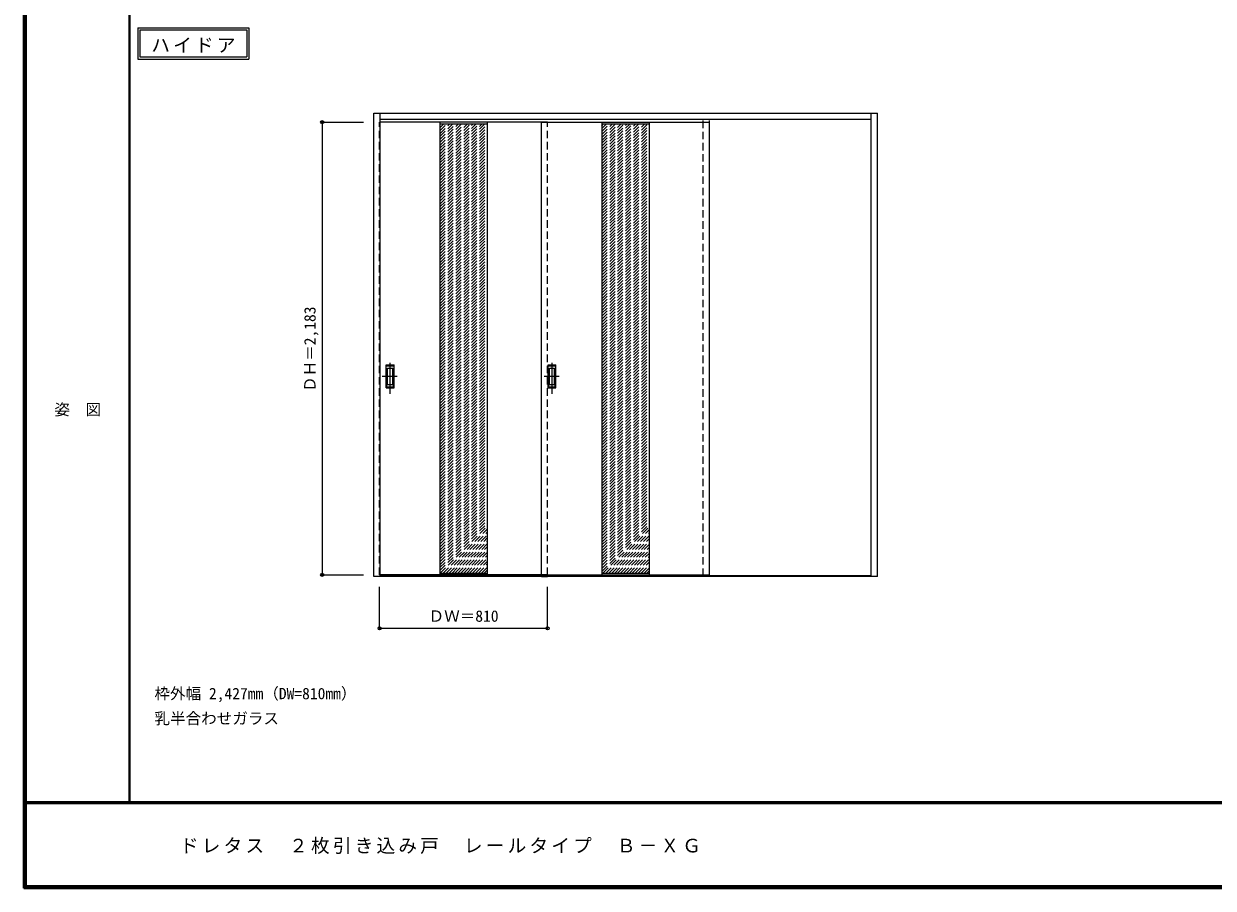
# Model space of a CAD drawing. Units: millimetres, scale not verified. Extents: x -6000 to 5700, y -4307 to 4175.
# Drawn here: x -6000 to -267, y -4205 to -36 of the extents above; entities that cross this region are included whole.
import ezdxf
from ezdxf.enums import TextEntityAlignment as Align

# ---------------------------------------------------------------- set-up
doc = ezdxf.new("R2010")
doc.units = ezdxf.units.MM
doc.header["$LTSCALE"] = 30
doc.header["$PDMODE"] = 32
doc.header["$PDSIZE"] = 15
doc.linetypes.add('CHAIN1', pattern=[8, 5, -1, 1, -1])
doc.linetypes.add('DASHED1', pattern=[1.8, 1.2, -0.6])
for name, color, linetype, lineweight in [('0-2_扉', 3, 'Continuous', 25), ('0-4_枠', 3, 'Continuous', 25), ('0-6_引手', 7, 'Continuous', 18), ('0-A_文字', 7, 'Continuous', 18), ('0-B_寸法', 4, 'Continuous', 9), ('0-C_ハッチ', 4, 'DASHED1', 9), ('F-1_枠', 6, 'Continuous', 40), ('F-A_文字', 7, 'Continuous', 18)]:
    doc.layers.add(name, color=color, linetype=linetype, lineweight=lineweight)
doc.styles.add('ＭＳ ゴシック', font='')
doc.styles.get('ＭＳ ゴシック').set_extended_font_data('MS Gothic')

msp = doc.modelspace()

# ---------------------------------------------------------------- linework, layer by layer
at = {"layer": '0-2_扉', "color": 4, "linetype": 'DASHED1', "lineweight": 9}
for p, q in [((-4285, -2693.25), (-4285, -510.25)), ((-4282, -510.25), (-4285, -510.25)), ((-3475, -2693.25), (-3475, -510.25)), ((-2725, -2698.25), (-2725, -496.25)), ((-2695, -2698.25), (-2695, -496.25)), ((-4282, -2693.25), (-4285, -2693.25))]:
    msp.add_line(p, q, dxfattribs=at)
at = {"layer": '0-2_扉'}
for p, q in [((-3475, -510.25), (-4282, -510.25)), ((-3994, -510.25), (-3994, -2693.25)), ((-3766, -510.25), (-3766, -2693.25)), ((-3475, -510.25), (-3505, -510.25)), ((-3505, -2693.25), (-3505, -510.25)), ((-3505, -510.25), (-2695, -510.25)), ((-3214, -510.25), (-3214, -2693.25)), ((-2986, -510.25), (-2986, -2693.25)), ((-2695, -2693.25), (-2695, -510.25)), ((-3475, -2693.25), (-4282, -2693.25)), ((-3475, -2693.25), (-3505, -2693.25)), ((-3505, -2693.25), (-2695, -2693.25))]:
    msp.add_line(p, q, dxfattribs=at)
at = {"layer": '0-2_扉', "color": 7, "lineweight": 18}
for p, q in [((-3994, -518.25), (-3766, -518.25)), ((-3214, -518.25), (-2986, -518.25)), ((-3994, -2685.25), (-3766, -2685.25)), ((-3214, -2685.25), (-2986, -2685.25))]:
    msp.add_line(p, q, dxfattribs=at)
at = {"layer": '0-4_枠'}
for p, q in [((-4312, -466.25), (-1885, -466.25)), ((-4282, -2701.25), (-4282, -466.25)), ((-4282, -496.25), (-1915, -496.25)), ((-1915, -2701.25), (-1915, -466.25)), ((-1885, -2701.25), (-1885, -466.25)), ((-1915, -2698.25), (-4282, -2698.25)), ((-1915, -2701.25), (-4282, -2701.25)), ((-3505, -2701.25), (-3475, -2701.25)), ((-1885, -2701.25), (-1915, -2701.25))]:
    msp.add_line(p, q, dxfattribs=at)
msp.add_lwpolyline([(-4282, -2701.25), (-4312, -2701.25), (-4312, -466.25)], dxfattribs=at)
at = {"layer": '0-6_引手', "linetype": 'CHAIN1'}
for p, q in [((-4234, -1820.98), (-4234, -1650.13)), ((-3454, -1820.98), (-3454, -1650.13)), ((-4272.07, -1735.75), (-4199.56, -1735.75)), ((-3492.07, -1735.75), (-3419.56, -1735.75))]:
    msp.add_line(p, q, dxfattribs=at)
at = {"layer": '0-6_引手'}
for p, q in [((-4253, -1680.75), (-4215, -1680.75)), ((-4253, -1790.75), (-4253, -1680.75)), ((-4246.5, -1696.75), (-4221.5, -1696.75)), ((-4246.5, -1774.75), (-4246.5, -1696.75)), ((-4221.5, -1774.75), (-4221.5, -1696.75)), ((-4215, -1790.75), (-4215, -1680.75)), ((-3473, -1680.75), (-3435, -1680.75)), ((-3473, -1790.75), (-3473, -1680.75)), ((-3466.5, -1696.75), (-3441.5, -1696.75)), ((-3466.5, -1774.75), (-3466.5, -1696.75)), ((-3441.5, -1774.75), (-3441.5, -1696.75)), ((-3435, -1790.75), (-3435, -1680.75)), ((-4246.5, -1774.75), (-4221.5, -1774.75)), ((-3466.5, -1774.75), (-3441.5, -1774.75)), ((-4253, -1790.75), (-4215, -1790.75)), ((-3473, -1790.75), (-3435, -1790.75))]:
    msp.add_line(p, q, dxfattribs=at)
at = {"layer": '0-6_引手', "linetype": 'DASHED1'}
for p, q in [((-4218, -1786.75), (-4218, -1684.75)), ((-3438, -1786.75), (-3438, -1684.75)), ((-4250, -1786.75), (-4218, -1786.75)), ((-3470, -1786.75), (-3438, -1786.75))]:
    msp.add_line(p, q, dxfattribs=at)
for points in [[(-4250, -1786.75), (-4250, -1684.75), (-4218, -1684.75)], [(-3470, -1786.75), (-3470, -1684.75), (-3438, -1684.75)]]:
    msp.add_lwpolyline(points, dxfattribs=at)
at = {"layer": '0-A_文字'}
for p, q in [((-5450, -55.5), (-5450, -205.5)), ((-5440, -65.5), (-4925.67, -65.5)), ((-4925.67, -65.5), (-4925.67, -195.5)), ((-5450, -205.5), (-4915.67, -205.5))]:
    msp.add_line(p, q, dxfattribs=at)
for points in [[(-5450, -55.5), (-4915.67, -55.5), (-4915.67, -205.5)], [(-5440, -65.5), (-5440, -195.5), (-4925.67, -195.5)]]:
    msp.add_lwpolyline(points, dxfattribs=at)
at = {"layer": '0-B_寸法'}
for p, q in [((-4562, -510.25), (-4362, -510.25)), ((-4562, -510.25), (-4562, -2693.25)), ((-4562, -2693.25), (-4362, -2693.25)), ((-4285, -2951.25), (-4285, -2751.25)), ((-3475, -2951.25), (-3475, -2751.25)), ((-4285, -2951.25), (-3475, -2951.25))]:
    msp.add_line(p, q, dxfattribs=at)
at = {"layer": '0-B_寸法', "color": 7}
for p in [(-4562, -510.25), (-4562, -2693.25), (-4285, -2951.25), (-3475, -2951.25)]:
    msp.add_point(p, dxfattribs=at)
at = {"layer": '0-C_ハッチ'}
for p, q in [((-3994, -735.26), (-3776.99, -518.25)), ((-3994, -721.12), (-3791.13, -518.25)), ((-3994, -706.98), (-3805.27, -518.25)), ((-3994, -692.83), (-3819.42, -518.25)), ((-3994, -678.69), (-3833.56, -518.25)), ((-3994, -664.55), (-3847.7, -518.25)), ((-3994, -650.41), (-3861.84, -518.25)), ((-3994, -636.27), (-3875.98, -518.25)), ((-3994, -622.12), (-3890.13, -518.25)), ((-3994, -607.98), (-3904.27, -518.25)), ((-3994, -593.84), (-3918.41, -518.25)), ((-3994, -579.7), (-3932.55, -518.25)), ((-3994, -565.56), (-3946.69, -518.25)), ((-3994, -551.41), (-3960.84, -518.25)), ((-3994, -537.27), (-3974.98, -518.25)), ((-3994, -523.13), (-3989.12, -518.25)), ((-3994, -749.4), (-3766, -521.4)), ((-3994, -763.55), (-3766, -535.55)), ((-3994, -777.69), (-3766, -549.69)), ((-3994, -791.83), (-3766, -563.83)), ((-3214, -739.16), (-2993.09, -518.25)), ((-3214, -725.02), (-3007.23, -518.25)), ((-3214, -710.88), (-3021.38, -518.25)), ((-3214, -696.73), (-3035.52, -518.25)), ((-3214, -682.59), (-3049.66, -518.25)), ((-3214, -668.45), (-3063.8, -518.25)), ((-3214, -654.31), (-3077.94, -518.25)), ((-3214, -640.16), (-3092.09, -518.25)), ((-3214, -626.02), (-3106.23, -518.25)), ((-3214, -611.88), (-3120.37, -518.25)), ((-3214, -597.74), (-3134.51, -518.25)), ((-3214, -583.6), (-3148.65, -518.25)), ((-3214, -569.45), (-3162.8, -518.25)), ((-3214, -555.31), (-3176.94, -518.25)), ((-3214, -541.17), (-3191.08, -518.25)), ((-3214, -527.03), (-3205.22, -518.25)), ((-3214, -753.3), (-2986, -525.3)), ((-3214, -767.44), (-2986, -539.44)), ((-3214, -781.59), (-2986, -553.59)), ((-3214, -795.73), (-2986, -567.73)), ((-3994, -805.97), (-3766, -577.97)), ((-3994, -820.11), (-3766, -592.11)), ((-3994, -834.26), (-3766, -606.26)), ((-3994, -848.4), (-3766, -620.4)), ((-3214, -809.87), (-2986, -581.87)), ((-3214, -824.01), (-2986, -596.01)), ((-3214, -838.15), (-2986, -610.15)), ((-3214, -852.3), (-2986, -624.3)), ((-3994, -862.54), (-3766, -634.54)), ((-3994, -876.68), (-3766, -648.68)), ((-3994, -890.82), (-3766, -662.82)), ((-3994, -904.97), (-3766, -676.97)), ((-3214, -866.44), (-2986, -638.44)), ((-3214, -880.58), (-2986, -652.58)), ((-3214, -894.72), (-2986, -666.72)), ((-3214, -908.87), (-2986, -680.87)), ((-3994, -919.11), (-3766, -691.11)), ((-3994, -933.25), (-3766, -705.25)), ((-3994, -947.39), (-3766, -719.39)), ((-3994, -961.54), (-3766, -733.54)), ((-3214, -923.01), (-2986, -695.01)), ((-3214, -937.15), (-2986, -709.15)), ((-3214, -951.29), (-2986, -723.29)), ((-3214, -965.43), (-2986, -737.43)), ((-3994, -975.68), (-3766, -747.68)), ((-3994, -989.82), (-3766, -761.82)), ((-3994, -1003.96), (-3766, -775.96)), ((-3994, -1018.1), (-3766, -790.1)), ((-3214, -979.58), (-2986, -751.58)), ((-3214, -993.72), (-2986, -765.72)), ((-3214, -1007.86), (-2986, -779.86)), ((-3214, -1022), (-2986, -794)), ((-3994, -1032.25), (-3766, -804.25)), ((-3994, -1046.39), (-3766, -818.39)), ((-3994, -1060.53), (-3766, -832.53)), ((-3994, -1074.67), (-3766, -846.67)), ((-3214, -1036.14), (-2986, -808.14)), ((-3214, -1050.29), (-2986, -822.29)), ((-3214, -1064.43), (-2986, -836.43)), ((-3214, -1078.57), (-2986, -850.57)), ((-3994, -1088.81), (-3766, -860.81)), ((-3994, -1102.96), (-3766, -874.96)), ((-3994, -1117.1), (-3766, -889.1)), ((-3994, -1131.24), (-3766, -903.24)), ((-3214, -1092.71), (-2986, -864.71)), ((-3214, -1106.85), (-2986, -878.85)), ((-3214, -1121), (-2986, -893)), ((-3214, -1135.14), (-2986, -907.14)), ((-3994, -1145.38), (-3766, -917.38)), ((-3994, -1159.53), (-3766, -931.53)), ((-3994, -1173.67), (-3766, -945.67)), ((-3994, -1187.81), (-3766, -959.81)), ((-3994, -1201.95), (-3766, -973.95)), ((-3214, -1149.28), (-2986, -921.28)), ((-3214, -1163.42), (-2986, -935.42)), ((-3214, -1177.57), (-2986, -949.57)), ((-3214, -1191.71), (-2986, -963.71)), ((-3994, -1216.09), (-3766, -988.09)), ((-3994, -1230.24), (-3766, -1002.24)), ((-3994, -1244.38), (-3766, -1016.38)), ((-3994, -1258.52), (-3766, -1030.52)), ((-3214, -1205.85), (-2986, -977.85)), ((-3214, -1219.99), (-2986, -991.99)), ((-3214, -1234.13), (-2986, -1006.13)), ((-3214, -1248.28), (-2986, -1020.28)), ((-3994, -1272.66), (-3766, -1044.66)), ((-3994, -1286.8), (-3766, -1058.8)), ((-3994, -1300.95), (-3766, -1072.95)), ((-3994, -1315.09), (-3766, -1087.09)), ((-3214, -1262.42), (-2986, -1034.42)), ((-3214, -1276.56), (-2986, -1048.56)), ((-3214, -1290.7), (-2986, -1062.7)), ((-3214, -1304.84), (-2986, -1076.84)), ((-3994, -1329.23), (-3766, -1101.23)), ((-3994, -1343.37), (-3766, -1115.37)), ((-3994, -1357.52), (-3766, -1129.52)), ((-3994, -1371.66), (-3766, -1143.66)), ((-3214, -1318.99), (-2986, -1090.99)), ((-3214, -1333.13), (-2986, -1105.13)), ((-3214, -1347.27), (-2986, -1119.27)), ((-3214, -1361.41), (-2986, -1133.41)), ((-3994, -1385.8), (-3766, -1157.8)), ((-3994, -1399.94), (-3766, -1171.94)), ((-3994, -1414.08), (-3766, -1186.08)), ((-3994, -1428.23), (-3766, -1200.23)), ((-3214, -1375.56), (-2986, -1147.56)), ((-3214, -1389.7), (-2986, -1161.7)), ((-3214, -1403.84), (-2986, -1175.84)), ((-3214, -1417.98), (-2986, -1189.98)), ((-3994, -1442.37), (-3766, -1214.37)), ((-3994, -1456.51), (-3766, -1228.51)), ((-3994, -1470.65), (-3766, -1242.65)), ((-3994, -1484.79), (-3766, -1256.79)), ((-3214, -1432.12), (-2986, -1204.12)), ((-3214, -1446.27), (-2986, -1218.27)), ((-3214, -1460.41), (-2986, -1232.41)), ((-3214, -1474.55), (-2986, -1246.55)), ((-3214, -1488.69), (-2986, -1260.69)), ((-3994, -1498.94), (-3766, -1270.94)), ((-3994, -1513.08), (-3766, -1285.08)), ((-3994, -1527.22), (-3766, -1299.22)), ((-3994, -1541.36), (-3766, -1313.36)), ((-3214, -1502.83), (-2986, -1274.83)), ((-3214, -1516.98), (-2986, -1288.98)), ((-3214, -1531.12), (-2986, -1303.12)), ((-3214, -1545.26), (-2986, -1317.26)), ((-3994, -1555.5), (-3766, -1327.5)), ((-3994, -1569.65), (-3766, -1341.65)), ((-3994, -1583.79), (-3766, -1355.79)), ((-3994, -1597.93), (-3766, -1369.93)), ((-3214, -1559.4), (-2986, -1331.4)), ((-3214, -1573.55), (-2986, -1345.55)), ((-3214, -1587.69), (-2986, -1359.69)), ((-3214, -1601.83), (-2986, -1373.83)), ((-3994, -1612.07), (-3766, -1384.07)), ((-3994, -1626.22), (-3766, -1398.22)), ((-3994, -1640.36), (-3766, -1412.36)), ((-3994, -1654.5), (-3766, -1426.5)), ((-3214, -1615.97), (-2986, -1387.97)), ((-3214, -1630.11), (-2986, -1402.11)), ((-3214, -1644.26), (-2986, -1416.26)), ((-3214, -1658.4), (-2986, -1430.4)), ((-3994, -1668.64), (-3766, -1440.64)), ((-3994, -1682.78), (-3766, -1454.78)), ((-3994, -1696.93), (-3766, -1468.93)), ((-3994, -1711.07), (-3766, -1483.07)), ((-3214, -1672.54), (-2986, -1444.54)), ((-3214, -1686.68), (-2986, -1458.68)), ((-3214, -1700.82), (-2986, -1472.82)), ((-3214, -1714.97), (-2986, -1486.97)), ((-3994, -1725.21), (-3766, -1497.21)), ((-3994, -1739.35), (-3766, -1511.35)), ((-3994, -1753.49), (-3766, -1525.49)), ((-3994, -1767.64), (-3766, -1539.64)), ((-3214, -1729.11), (-2986, -1501.11)), ((-3214, -1743.25), (-2986, -1515.25)), ((-3214, -1757.39), (-2986, -1529.39)), ((-3214, -1771.54), (-2986, -1543.54)), ((-3994, -1781.78), (-3766, -1553.78)), ((-3994, -1795.92), (-3766, -1567.92)), ((-3994, -1810.06), (-3766, -1582.06)), ((-3994, -1824.21), (-3766, -1596.21)), ((-3214, -1785.68), (-2986, -1557.68)), ((-3214, -1799.82), (-2986, -1571.82)), ((-3214, -1813.96), (-2986, -1585.96)), ((-3214, -1828.1), (-2986, -1600.1)), ((-3994, -1838.35), (-3766, -1610.35)), ((-3994, -1852.49), (-3766, -1624.49)), ((-3994, -1866.63), (-3766, -1638.63)), ((-3994, -1880.77), (-3766, -1652.77)), ((-3214, -1842.25), (-2986, -1614.25)), ((-3214, -1856.39), (-2986, -1628.39)), ((-3214, -1870.53), (-2986, -1642.53)), ((-3214, -1884.67), (-2986, -1656.67)), ((-3994, -1894.92), (-3766, -1666.92)), ((-3994, -1909.06), (-3766, -1681.06)), ((-3994, -1923.2), (-3766, -1695.2)), ((-3994, -1937.34), (-3766, -1709.34)), ((-3214, -1898.81), (-2986, -1670.81)), ((-3214, -1912.96), (-2986, -1684.96)), ((-3214, -1927.1), (-2986, -1699.1)), ((-3214, -1941.24), (-2986, -1713.24)), ((-3994, -1951.48), (-3766, -1723.48)), ((-3994, -1965.63), (-3766, -1737.63)), ((-3994, -1979.77), (-3766, -1751.77)), ((-3994, -1993.91), (-3766, -1765.91)), ((-3214, -1955.38), (-2986, -1727.38)), ((-3214, -1969.53), (-2986, -1741.53)), ((-3214, -1983.67), (-2986, -1755.67)), ((-3214, -1997.81), (-2986, -1769.81)), ((-3994, -2008.05), (-3766, -1780.05)), ((-3994, -2022.2), (-3766, -1794.2)), ((-3994, -2036.34), (-3766, -1808.34)), ((-3994, -2050.48), (-3766, -1822.48)), ((-3214, -2011.95), (-2986, -1783.95)), ((-3214, -2026.09), (-2986, -1798.09)), ((-3214, -2040.24), (-2986, -1812.24)), ((-3214, -2054.38), (-2986, -1826.38)), ((-3994, -2064.62), (-3766, -1836.62)), ((-3994, -2078.76), (-3766, -1850.76)), ((-3994, -2092.91), (-3766, -1864.91)), ((-3994, -2107.05), (-3766, -1879.05)), ((-3214, -2068.52), (-2986, -1840.52)), ((-3214, -2082.66), (-2986, -1854.66)), ((-3214, -2096.8), (-2986, -1868.8)), ((-3214, -2110.95), (-2986, -1882.95)), ((-3994, -2121.19), (-3766, -1893.19)), ((-3994, -2135.33), (-3766, -1907.33)), ((-3994, -2149.47), (-3766, -1921.47)), ((-3994, -2163.62), (-3766, -1935.62)), ((-3214, -2125.09), (-2986, -1897.09)), ((-3214, -2139.23), (-2986, -1911.23)), ((-3214, -2153.37), (-2986, -1925.37)), ((-3214, -2167.52), (-2986, -1939.52)), ((-3994, -2177.76), (-3766, -1949.76)), ((-3994, -2191.9), (-3766, -1963.9)), ((-3994, -2206.04), (-3766, -1978.04)), ((-3994, -2220.19), (-3766, -1992.19)), ((-3994, -2234.33), (-3766, -2006.33)), ((-3214, -2181.66), (-2986, -1953.66)), ((-3214, -2195.8), (-2986, -1967.8)), ((-3214, -2209.94), (-2986, -1981.94)), ((-3214, -2224.08), (-2986, -1996.08)), ((-3994, -2248.47), (-3766, -2020.47)), ((-3994, -2262.61), (-3766, -2034.61)), ((-3994, -2276.75), (-3766, -2048.75)), ((-3994, -2290.9), (-3766, -2062.9)), ((-3214, -2238.23), (-2986, -2010.23)), ((-3214, -2252.37), (-2986, -2024.37)), ((-3214, -2266.51), (-2986, -2038.51)), ((-3214, -2280.65), (-2986, -2052.65)), ((-3994, -2305.04), (-3766, -2077.04)), ((-3994, -2319.18), (-3766, -2091.18)), ((-3994, -2333.32), (-3766, -2105.32)), ((-3994, -2347.46), (-3766, -2119.46)), ((-3214, -2294.79), (-2986, -2066.79)), ((-3214, -2308.94), (-2986, -2080.94)), ((-3214, -2323.08), (-2986, -2095.08)), ((-3214, -2337.22), (-2986, -2109.22)), ((-3994, -2361.61), (-3766, -2133.61)), ((-3994, -2375.75), (-3766, -2147.75)), ((-3994, -2389.89), (-3766, -2161.89)), ((-3994, -2404.03), (-3766, -2176.03)), ((-3214, -2351.36), (-2986, -2123.36)), ((-3214, -2365.5), (-2986, -2137.5)), ((-3214, -2379.65), (-2986, -2151.65)), ((-3214, -2393.79), (-2986, -2165.79)), ((-3994, -2418.18), (-3766, -2190.18)), ((-3994, -2432.32), (-3766, -2204.32)), ((-3994, -2446.46), (-3766, -2218.46)), ((-3994, -2460.6), (-3766, -2232.6)), ((-3214, -2407.93), (-2986, -2179.93)), ((-3214, -2422.07), (-2986, -2194.07)), ((-3214, -2436.22), (-2986, -2208.22)), ((-3214, -2450.36), (-2986, -2222.36)), ((-3994, -2474.74), (-3766, -2246.74)), ((-3994, -2488.89), (-3766, -2260.89)), ((-3994, -2503.03), (-3766, -2275.03)), ((-3994, -2517.17), (-3766, -2289.17)), ((-3214, -2464.5), (-2986, -2236.5)), ((-3214, -2478.64), (-2986, -2250.64)), ((-3214, -2492.78), (-2986, -2264.78)), ((-3214, -2506.93), (-2986, -2278.93)), ((-3214, -2521.07), (-2986, -2293.07)), ((-3994, -2531.31), (-3766, -2303.31)), ((-3994, -2545.45), (-3766, -2317.45)), ((-3994, -2559.6), (-3766, -2331.6)), ((-3994, -2573.74), (-3766, -2345.74)), ((-3214, -2535.21), (-2986, -2307.21)), ((-3214, -2549.35), (-2986, -2321.35)), ((-3214, -2563.49), (-2986, -2335.49)), ((-3214, -2577.64), (-2986, -2349.64)), ((-3994, -2587.88), (-3766, -2359.88)), ((-3994, -2602.02), (-3766, -2374.02)), ((-3994, -2616.17), (-3766, -2388.17)), ((-3994, -2630.31), (-3766, -2402.31)), ((-3214, -2591.78), (-2986, -2363.78)), ((-3214, -2605.92), (-2986, -2377.92)), ((-3214, -2620.06), (-2986, -2392.06)), ((-3214, -2634.21), (-2986, -2406.21)), ((-3994, -2644.45), (-3766, -2416.45)), ((-3994, -2658.59), (-3766, -2430.59)), ((-3994, -2672.73), (-3766, -2444.73)), ((-3992.37, -2685.25), (-3766, -2458.88)), ((-3214, -2648.35), (-2986, -2420.35)), ((-3214, -2662.49), (-2986, -2434.49)), ((-3214, -2676.63), (-2986, -2448.63)), ((-3208.48, -2685.25), (-2986, -2462.77)), ((-3978.23, -2685.25), (-3766, -2473.02)), ((-3964.09, -2685.25), (-3766, -2487.16)), ((-3949.95, -2685.25), (-3766, -2501.3)), ((-3935.81, -2685.25), (-3766, -2515.44)), ((-3194.33, -2685.25), (-2986, -2476.92)), ((-3180.19, -2685.25), (-2986, -2491.06)), ((-3166.05, -2685.25), (-2986, -2505.2)), ((-3151.91, -2685.25), (-2986, -2519.34)), ((-3921.66, -2685.25), (-3766, -2529.59)), ((-3907.52, -2685.25), (-3766, -2543.73)), ((-3893.38, -2685.25), (-3766, -2557.87)), ((-3879.24, -2685.25), (-3766, -2572.01)), ((-3137.77, -2685.25), (-2986, -2533.48)), ((-3123.62, -2685.25), (-2986, -2547.63)), ((-3109.48, -2685.25), (-2986, -2561.77)), ((-3095.34, -2685.25), (-2986, -2575.91)), ((-3865.1, -2685.25), (-3766, -2586.16)), ((-3850.95, -2685.25), (-3766, -2600.3)), ((-3836.81, -2685.25), (-3766, -2614.44)), ((-3822.67, -2685.25), (-3766, -2628.58)), ((-3081.2, -2685.25), (-2986, -2590.05)), ((-3067.05, -2685.25), (-2986, -2604.2)), ((-3052.91, -2685.25), (-2986, -2618.34)), ((-3038.77, -2685.25), (-2986, -2632.48)), ((-3808.53, -2685.25), (-3766, -2642.72)), ((-3794.38, -2685.25), (-3766, -2656.87)), ((-3780.24, -2685.25), (-3766, -2671.01)), ((-3766.1, -2685.25), (-3766, -2685.15)), ((-3024.63, -2685.25), (-2986, -2646.62)), ((-3010.49, -2685.25), (-2986, -2660.76)), ((-2996.34, -2685.25), (-2986, -2674.91))]:
    msp.add_line(p, q, dxfattribs=at)
at = {"layer": 'F-1_枠'}
for p, q in [((-6000, 4175), (-6000, -4205)), ((-5995, 4175), (-5995, -4205)), ((-5990, 4175), (-5990, -4205)), ((-5490, 4175), (-5490, -3790)), ((5700, -3790), (-6000, -3790)), ((5700, -3795), (-6000, -3795)), ((5700, -4195), (-6000, -4195)), ((5700, -4200), (-6000, -4200)), ((5700, -4205), (-6000, -4205))]:
    msp.add_line(p, q, dxfattribs=at)

# ---------------------------------------------------------------- texts
at = {"layer": '0-A_文字', "style": 'ＭＳ ゴシック'}
for s, p in [('枠外幅 2,427mm（DW=810mm）', (-5370, -3310)), ('乳半合わせガラス', (-5370, -3430))]:
    msp.add_text(s, height=54.99, dxfattribs=at).set_placement(p, align=Align.BOTTOM_LEFT)
at = {"layer": '0-A_文字', "insert": (-5385.34, -175.5), "char_height": 65.98, "attachment_point": 7, "style": 'ＭＳ ゴシック'}
msp.add_mtext('\\T1.17;ハイドア', dxfattribs=at)
at = {"layer": '0-B_寸法', "color": 7, "style": 'ＭＳ ゴシック'}
msp.add_text('ＤＨ＝2,183', height=54.99, rotation=90, dxfattribs=at).set_placement((-4577, -1811.25), align=Align.BOTTOM_LEFT)
msp.add_text('ＤＷ＝810', height=54.99, dxfattribs=at).set_placement((-4048.75, -2936.25), align=Align.BOTTOM_LEFT)
at = {"layer": 'F-A_文字', "style": 'ＭＳ ゴシック'}
msp.add_text('姿\u3000図', height=54.99, dxfattribs=at).set_placement((-5852.5, -1940.25), align=Align.BOTTOM_LEFT)
at = {"layer": 'F-A_文字', "insert": (-5247.55, -4040), "char_height": 65.98, "attachment_point": 7, "style": 'ＭＳ ゴシック'}
msp.add_mtext('\\T1.17;ドレタス\u3000２枚引き込み戸\u3000レールタイプ\u3000Ｂ－ＸＧ', dxfattribs=at)

doc.saveas('drawing.dxf')
